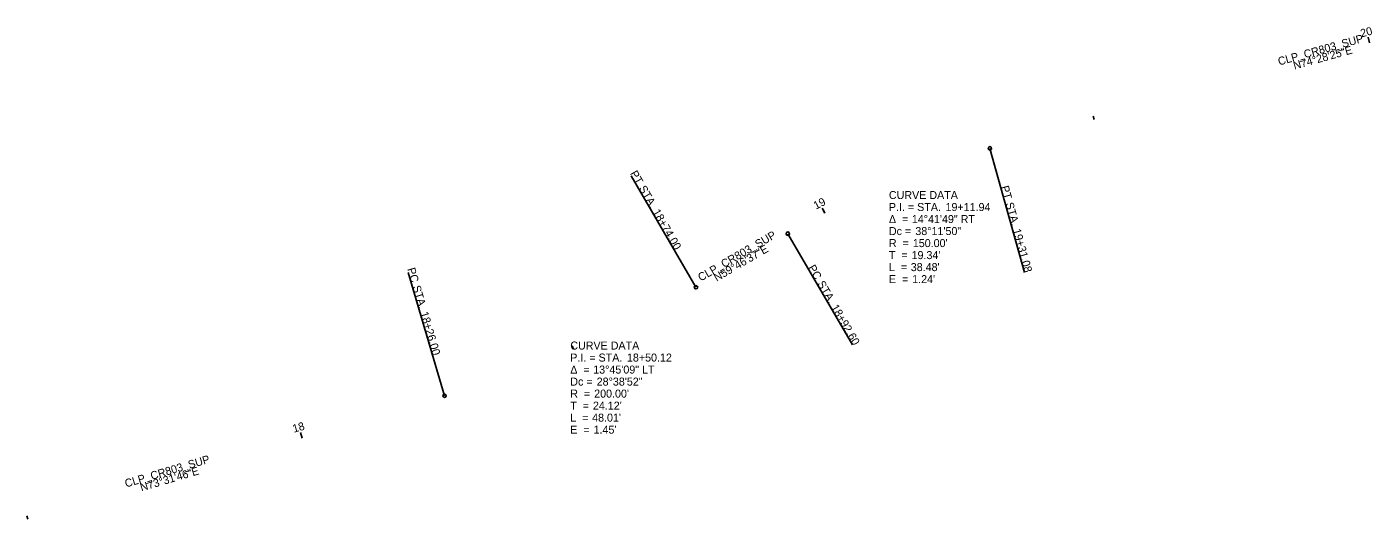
# Model space of a CAD drawing. Extents: x 1984146 to 1988426, y 752369 to 752822.
# Drawn here: x 1984689.9 to 1984925.1, y 752619.5 to 752705.6 of the extents above; entities that cross this region are included whole.
import ezdxf

# ---------------------------------------------------------------- set-up
doc = ezdxf.new("R2010")
doc.units = 0
for name, color, linetype in [('_CIVIL_CONSTRUCTION', 7, 'Continuous'), ('DR_P_Ditch', 7, 'Continuous'), ('DR_P_Drainage_Area', 7, 'Continuous'), ('DR_P_Flood_Boundary', 7, 'Continuous'), ('DR_P_Storm_Sewer', 7, 'Continuous'), ('DT_X_Island', 7, 'Continuous'), ('MD_P_Intersection_MatchLine', 7, 'Continuous'), ('PV_P_Bikeway', 7, 'Continuous'), ('PV_X_COP', 7, 'Continuous'), ('PV_X_EOP', 7, 'Continuous'), ('PV_X_Shoulder', 7, 'Continuous'), ('SC_Scratch1', 7, 'Continuous'), ('SC_Scratch2', 7, 'Continuous'), ('SC_Scratch3', 7, 'Continuous'), ('SC_Scratch4', 7, 'Continuous')]:
    doc.layers.add(name, color=color, linetype=linetype)

msp = doc.modelspace()

# ---------------------------------------------------------------- linework, layer by layer
at = {"layer": 'DR_P_Ditch'}
for p, q in [((1984924.72, 752702.79), (1984924.45, 752703.75)), ((1984829.44, 752672.99), (1984829.17, 752673.52)), ((1984737.99, 752633.71), (1984737.82, 752634.29))]:
    msp.add_line(p, q, dxfattribs=at)
at = {"layer": 'DR_P_Drainage_Area'}
for p, q in [((1984924.72, 752702.79), (1984924.45, 752703.75)), ((1984876.55, 752689.41), (1984876.39, 752689.98)), ((1984829.44, 752672.99), (1984828.98, 752673.88)), ((1984785.48, 752649.25), (1984785.24, 752649.8)), ((1984737.99, 752633.71), (1984737.71, 752634.67)), ((1984690.04, 752619.54), (1984689.87, 752620.11))]:
    msp.add_line(p, q, dxfattribs=at)
at = {"layer": 'DR_P_Storm_Sewer'}
for p, q in [((1984858.31, 752684.34), (1984864.34, 752662.66)), ((1984806.89, 752660.06), (1984795.57, 752679.51)), ((1984822.96, 752669.42), (1984834.29, 752649.98)), ((1984762.92, 752641.09), (1984756.54, 752662.66))]:
    msp.add_line(p, q, dxfattribs=at)
for centre in [(1984858.31, 752684.34), (1984822.96, 752669.42), (1984806.89, 752660.06), (1984762.92, 752641.09)]:
    msp.add_circle(centre, 0.3, dxfattribs=at)
at = {"layer": 'DT_X_Island'}
for p, q in [((1984858.31, 752684.34), (1984864.34, 752662.66)), ((1984806.89, 752660.06), (1984795.57, 752679.51)), ((1984822.96, 752669.42), (1984834.29, 752649.98)), ((1984762.92, 752641.09), (1984756.54, 752662.66))]:
    msp.add_line(p, q, dxfattribs=at)
for centre in [(1984858.31, 752684.34), (1984822.96, 752669.42), (1984806.89, 752660.06), (1984762.92, 752641.09)]:
    msp.add_circle(centre, 0.3, dxfattribs=at)
at = {"layer": 'MD_P_Intersection_MatchLine'}
msp.add_line((1984924.72, 752702.79), (1984924.45, 752703.75), dxfattribs=at)
at = {"layer": 'PV_X_COP'}
for p, q in [((1984858.31, 752684.34), (1984864.34, 752662.66)), ((1984806.89, 752660.06), (1984795.57, 752679.51)), ((1984822.96, 752669.42), (1984834.29, 752649.98)), ((1984762.92, 752641.09), (1984756.54, 752662.66))]:
    msp.add_line(p, q, dxfattribs=at)
for centre in [(1984858.31, 752684.34), (1984822.96, 752669.42), (1984806.89, 752660.06), (1984762.92, 752641.09)]:
    msp.add_circle(centre, 0.3, dxfattribs=at)

# ---------------------------------------------------------------- texts
at = {"layer": '_CIVIL_CONSTRUCTION'}
for s, p in [('CURVE DATA', (1984840.64, 752675.48)), ('P.I. = STA. ', (1984840.64, 752673.38)), ('19+11.94', (1984850.54, 752673.38)), ('Δ  = ', (1984840.64, 752671.28)), ('14°41\'49" RT', (1984844.65, 752671.28)), ('Dc = ', (1984840.64, 752669.18)), ('38°11\'50"', (1984845.26, 752669.18)), ('R  = ', (1984840.64, 752667.08)), ("150.00'", (1984844.82, 752667.08)), ('T  = ', (1984840.64, 752664.98)), ('L  = ', (1984840.64, 752662.88)), ("38.48'", (1984844.46, 752662.88)), ("19.34'", (1984844.6, 752664.98)), ('E  = ', (1984840.64, 752660.78)), ("1.24'", (1984844.71, 752660.78)), ('CURVE DATA', (1984784.91, 752649.17)), ('P.I. = STA. ', (1984784.91, 752647.07)), ('18+50.12', (1984794.82, 752647.07)), ('Δ  = ', (1984784.91, 752644.97)), ('13°45\'09" LT', (1984788.92, 752644.97)), ('Dc = ', (1984784.91, 752642.87)), ('28°38\'52"', (1984789.53, 752642.87)), ('R  = ', (1984784.91, 752640.77)), ("200.00'", (1984789.09, 752640.77)), ('T  = ', (1984784.91, 752638.67)), ("24.12'", (1984788.87, 752638.67)), ('L  = ', (1984784.91, 752636.57)), ("48.01'", (1984788.73, 752636.57)), ('E  = ', (1984784.91, 752634.47)), ("1.45'", (1984788.98, 752634.47))]:
    msp.add_text(s, height=1.4, dxfattribs=at).set_placement(p)
at = {"layer": 'DR_P_Ditch'}
msp.add_text('20', height=1.4, rotation=15.5263, dxfattribs=at).set_placement((1984923.31, 752703.72))
at = {"layer": 'DR_P_Drainage_Area'}
for s, rotation, p in [('20', 15.5263, (1984923.31, 752703.72)), ('19', 27.3965, (1984827.88, 752673.61)), ('18', 16.4705, (1984736.57, 752634.62))]:
    msp.add_text(s, height=1.4, rotation=rotation, dxfattribs=at).set_placement(p)
at = {"layer": 'DR_P_Flood_Boundary'}
for s, rotation, p in [('N74°28\'25"E', 15.5263, (1984911.58, 752698.1)), ('N59°46\'37"E', 30.2231, (1984810.52, 752661.02)), ('N73°31\'46"E', 16.4705, (1984709.91, 752624.37))]:
    msp.add_text(s, height=1.4, rotation=rotation, dxfattribs=at).set_placement(p)
at = {"layer": 'DR_P_Storm_Sewer'}
for s, rotation, p in [('PT', 300.2231, (1984795.33, 752679.96)), (' STA. ', 300.2231, (1984796.59, 752677.8)), ('PT', 285.5263, (1984860.21, 752677.61)), ('18+74.00', 300.2231, (1984799.25, 752673.23)), (' STA. ', 285.5263, (1984860.88, 752675.2)), ('19+31.08', 285.5263, (1984862.29, 752670.1)), ('PC', 286.4705, (1984756.39, 752663.26)), ('PC', 300.2231, (1984826.44, 752663.49)), (' STA. ', 286.4705, (1984757.16, 752660.65)), (' STA. ', 300.2231, (1984827.81, 752661.14)), ('18+26.00', 286.4705, (1984758.66, 752655.58)), ('18+92.60', 300.2231, (1984830.47, 752656.57))]:
    msp.add_text(s, height=1.4, rotation=rotation, dxfattribs=at).set_placement(p)
at = {"layer": 'DT_X_Island'}
for s, rotation, p in [('PT', 300.2231, (1984795.33, 752679.96)), (' STA. ', 300.2231, (1984796.59, 752677.8)), ('PT', 285.5263, (1984860.21, 752677.61)), ('18+74.00', 300.2231, (1984799.25, 752673.23)), (' STA. ', 285.5263, (1984860.88, 752675.2)), ('19+31.08', 285.5263, (1984862.29, 752670.1)), ('PC', 286.4705, (1984756.39, 752663.26)), ('PC', 300.2231, (1984826.44, 752663.49)), (' STA. ', 286.4705, (1984757.16, 752660.65)), (' STA. ', 300.2231, (1984827.81, 752661.14)), ('18+26.00', 286.4705, (1984758.66, 752655.58)), ('18+92.60', 300.2231, (1984830.47, 752656.57))]:
    msp.add_text(s, height=1.4, rotation=rotation, dxfattribs=at).set_placement(p)
at = {"layer": 'MD_P_Intersection_MatchLine'}
msp.add_text('20', height=1.4, rotation=15.5263, dxfattribs=at).set_placement((1984923.31, 752703.72))
at = {"layer": 'PV_P_Bikeway'}
for rotation, p in [(15.5263, (1984908.9, 752698.82)), (30.2231, (1984807.74, 752661.04)), (16.4705, (1984707.22, 752625.05))]:
    msp.add_text('CLP_CR803_SUP', height=1.4, rotation=rotation, dxfattribs=at).set_placement(p)
at = {"layer": 'PV_X_COP'}
for s, rotation, p in [('PT', 300.2231, (1984795.33, 752679.96)), (' STA. ', 300.2231, (1984796.59, 752677.8)), ('PT', 285.5263, (1984860.21, 752677.61)), ('18+74.00', 300.2231, (1984799.25, 752673.23)), (' STA. ', 285.5263, (1984860.88, 752675.2)), ('19+31.08', 285.5263, (1984862.29, 752670.1)), ('PC', 286.4705, (1984756.39, 752663.26)), ('PC', 300.2231, (1984826.44, 752663.49)), (' STA. ', 286.4705, (1984757.16, 752660.65)), (' STA. ', 300.2231, (1984827.81, 752661.14)), ('18+26.00', 286.4705, (1984758.66, 752655.58)), ('18+92.60', 300.2231, (1984830.47, 752656.57))]:
    msp.add_text(s, height=1.4, rotation=rotation, dxfattribs=at).set_placement(p)
at = {"layer": 'PV_X_EOP'}
for rotation, p in [(15.5263, (1984908.9, 752698.82)), (30.2231, (1984807.74, 752661.04)), (16.4705, (1984707.22, 752625.05))]:
    msp.add_text('CLP_CR803_SUP', height=1.4, rotation=rotation, dxfattribs=at).set_placement(p)
at = {"layer": 'PV_X_Shoulder'}
for s, p in [('CURVE DATA', (1984840.64, 752675.48)), ('P.I. = STA. ', (1984840.64, 752673.38)), ('19+11.94', (1984850.54, 752673.38)), ('Δ  = ', (1984840.64, 752671.28)), ('14°41\'49" RT', (1984844.65, 752671.28)), ('Dc = ', (1984840.64, 752669.18)), ('38°11\'50"', (1984845.26, 752669.18)), ('R  = ', (1984840.64, 752667.08)), ("150.00'", (1984844.82, 752667.08)), ('T  = ', (1984840.64, 752664.98)), ('L  = ', (1984840.64, 752662.88)), ("38.48'", (1984844.46, 752662.88)), ("19.34'", (1984844.6, 752664.98)), ('E  = ', (1984840.64, 752660.78)), ("1.24'", (1984844.71, 752660.78)), ('CURVE DATA', (1984784.91, 752649.17)), ('P.I. = STA. ', (1984784.91, 752647.07)), ('18+50.12', (1984794.82, 752647.07)), ('Δ  = ', (1984784.91, 752644.97)), ('13°45\'09" LT', (1984788.92, 752644.97)), ('Dc = ', (1984784.91, 752642.87)), ('28°38\'52"', (1984789.53, 752642.87)), ('R  = ', (1984784.91, 752640.77)), ("200.00'", (1984789.09, 752640.77)), ('T  = ', (1984784.91, 752638.67)), ("24.12'", (1984788.87, 752638.67)), ('L  = ', (1984784.91, 752636.57)), ("48.01'", (1984788.73, 752636.57)), ('E  = ', (1984784.91, 752634.47)), ("1.45'", (1984788.98, 752634.47))]:
    msp.add_text(s, height=1.4, dxfattribs=at).set_placement(p)
at = {"layer": 'SC_Scratch1'}
for s, p in [('CURVE DATA', (1984840.64, 752675.48)), ('P.I. = STA. ', (1984840.64, 752673.38)), ('19+11.94', (1984850.54, 752673.38)), ('Δ  = ', (1984840.64, 752671.28)), ('14°41\'49" RT', (1984844.65, 752671.28)), ('Dc = ', (1984840.64, 752669.18)), ('38°11\'50"', (1984845.26, 752669.18)), ('R  = ', (1984840.64, 752667.08)), ("150.00'", (1984844.82, 752667.08)), ('T  = ', (1984840.64, 752664.98)), ('L  = ', (1984840.64, 752662.88)), ("38.48'", (1984844.46, 752662.88)), ("19.34'", (1984844.6, 752664.98)), ('E  = ', (1984840.64, 752660.78)), ("1.24'", (1984844.71, 752660.78)), ('CURVE DATA', (1984784.91, 752649.17)), ('P.I. = STA. ', (1984784.91, 752647.07)), ('18+50.12', (1984794.82, 752647.07)), ('Δ  = ', (1984784.91, 752644.97)), ('13°45\'09" LT', (1984788.92, 752644.97)), ('Dc = ', (1984784.91, 752642.87)), ('28°38\'52"', (1984789.53, 752642.87)), ('R  = ', (1984784.91, 752640.77)), ("200.00'", (1984789.09, 752640.77)), ('T  = ', (1984784.91, 752638.67)), ("24.12'", (1984788.87, 752638.67)), ('L  = ', (1984784.91, 752636.57)), ("48.01'", (1984788.73, 752636.57)), ('E  = ', (1984784.91, 752634.47)), ("1.45'", (1984788.98, 752634.47))]:
    msp.add_text(s, height=1.4, dxfattribs=at).set_placement(p)
at = {"layer": 'SC_Scratch2'}
for s, rotation, p in [('N74°28\'25"E', 15.5263, (1984911.58, 752698.1)), ('N59°46\'37"E', 30.2231, (1984810.52, 752661.02)), ('N73°31\'46"E', 16.4705, (1984709.91, 752624.37))]:
    msp.add_text(s, height=1.4, rotation=rotation, dxfattribs=at).set_placement(p)
at = {"layer": 'SC_Scratch3'}
for s, rotation, p in [('N74°28\'25"E', 15.5263, (1984911.58, 752698.1)), ('N59°46\'37"E', 30.2231, (1984810.52, 752661.02)), ('N73°31\'46"E', 16.4705, (1984709.91, 752624.37))]:
    msp.add_text(s, height=1.4, rotation=rotation, dxfattribs=at).set_placement(p)
at = {"layer": 'SC_Scratch4'}
for rotation, p in [(15.5263, (1984908.9, 752698.82)), (30.2231, (1984807.74, 752661.04)), (16.4705, (1984707.22, 752625.05))]:
    msp.add_text('CLP_CR803_SUP', height=1.4, rotation=rotation, dxfattribs=at).set_placement(p)

doc.saveas('drawing.dxf')
